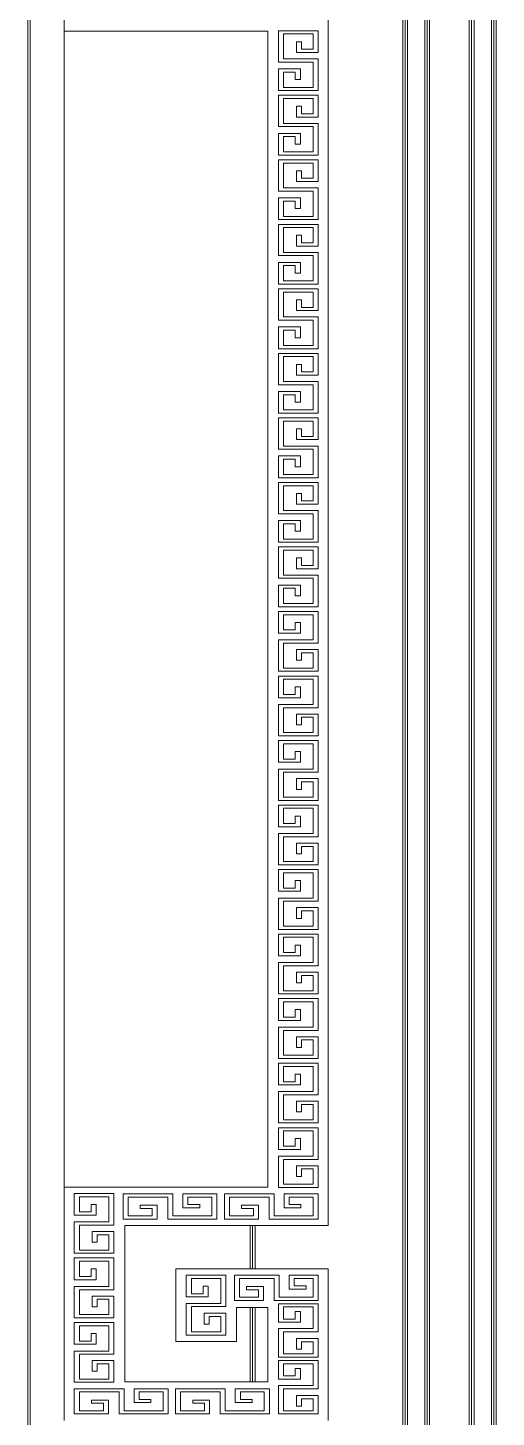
# Model space of a CAD drawing. Extents: x 44111 to 90315, y 4379 to 151689.
# Drawn here: x 63061 to 63318, y 132765 to 133529 of the extents above; entities that cross this region are included whole.
import ezdxf

# ---------------------------------------------------------------- set-up
doc = ezdxf.new("R2010")
doc.units = 0
doc.header["$LTSCALE"] = 1000
doc.header["$MEASUREMENT"] = 0
doc.layers.add('细线', color=8, linetype='Continuous', lineweight=0)

msp = doc.modelspace()

# ---------------------------------------------------------------- linework, layer by layer
at = {"layer": '细线'}
for p, q in [((63315.45, 132094.78), (63315.45, 134377.67)), ((63316.75, 134378.59), (63316.75, 132093.86)), ((63318.04, 134379.52), (63318.04, 132092.93)), ((63303.26, 132103.02), (63303.26, 134369.43)), ((63304.56, 132102.09), (63304.56, 134370.36)), ((63305.85, 134371.29), (63305.85, 132101.16)), ((63278.87, 132119.49), (63278.87, 134352.96)), ((63280.16, 132118.56), (63280.16, 134353.89)), ((63281.46, 134354.82), (63281.46, 132117.63)), ((63266.67, 132127.72), (63266.67, 134344.73)), ((63267.97, 132126.79), (63267.97, 134345.65)), ((63269.27, 134346.58), (63269.27, 132125.87)), ((63060.67, 134259.41), (63060.67, 132209.44)), ((63061.97, 134258.48), (63061.96, 132210.37)), ((63080.67, 133527.01), (63080.67, 133655.35)), ((63225.75, 133548.22), (63225.75, 132870.25)), ((63198.43, 133527.26), (63198.43, 133510.04)), ((63220.23, 133527.26), (63198.43, 133527.26)), ((63220.23, 133515.31), (63220.23, 133527.26)), ((63192.5, 133527.01), (63080.67, 133527.01)), ((63080.67, 132891.46), (63080.67, 133527.01)), ((63192.5, 132891.46), (63192.5, 133527.01)), ((63201.21, 133525.49), (63217.45, 133525.49)), ((63201.21, 133511.81), (63201.21, 133525.49)), ((63208.24, 133521.22), (63208.24, 133515.31)), ((63210.99, 133521.22), (63208.24, 133521.22)), ((63210.99, 133517.08), (63210.99, 133521.22)), ((63217.45, 133525.49), (63217.45, 133517.08)), ((63208.24, 133515.31), (63220.23, 133515.31)), ((63217.45, 133517.08), (63210.99, 133517.08)), ((63198.43, 133510.04), (63217.45, 133510.04)), ((63198.43, 133506.32), (63198.43, 133494.38)), ((63210.42, 133506.32), (63198.43, 133506.32)), ((63220.23, 133511.81), (63201.21, 133511.81)), ((63201.21, 133504.55), (63207.65, 133504.55)), ((63201.21, 133496.14), (63201.21, 133504.55)), ((63207.65, 133504.55), (63207.65, 133500.41)), ((63210.42, 133500.41), (63210.42, 133506.32)), ((63217.45, 133510.04), (63217.45, 133496.14)), ((63220.23, 133494.38), (63220.23, 133511.81)), ((63207.65, 133500.41), (63210.42, 133500.41)), ((63198.43, 133494.38), (63220.23, 133494.38)), ((63198.43, 133491.77), (63198.43, 133474.56)), ((63220.23, 133491.77), (63198.43, 133491.77)), ((63217.45, 133496.14), (63201.21, 133496.14)), ((63201.21, 133490.01), (63217.45, 133490.01)), ((63201.21, 133476.33), (63201.21, 133490.01)), ((63217.45, 133490.01), (63217.45, 133481.6)), ((63220.23, 133479.83), (63220.23, 133491.77)), ((63208.24, 133485.74), (63208.24, 133479.83)), ((63210.99, 133485.74), (63208.24, 133485.74)), ((63210.99, 133481.6), (63210.99, 133485.74)), ((63217.45, 133481.6), (63210.99, 133481.6)), ((63198.43, 133474.56), (63217.45, 133474.56)), ((63220.23, 133476.33), (63201.21, 133476.33)), ((63208.24, 133479.83), (63220.23, 133479.83)), ((63217.45, 133474.56), (63217.45, 133460.66)), ((63220.23, 133458.9), (63220.23, 133476.33)), ((63198.43, 133470.84), (63198.43, 133458.9)), ((63210.42, 133470.84), (63198.43, 133470.84)), ((63201.21, 133469.07), (63207.65, 133469.07)), ((63201.21, 133460.66), (63201.21, 133469.07)), ((63207.65, 133469.07), (63207.65, 133464.93)), ((63210.42, 133464.93), (63210.42, 133470.84)), ((63198.43, 133458.9), (63220.23, 133458.9)), ((63217.45, 133460.66), (63201.21, 133460.66)), ((63207.65, 133464.93), (63210.42, 133464.93)), ((63198.43, 133456.29), (63198.43, 133439.08)), ((63220.23, 133456.29), (63198.43, 133456.29)), ((63201.21, 133454.52), (63217.45, 133454.52)), ((63201.21, 133440.85), (63201.21, 133454.52)), ((63217.45, 133454.52), (63217.45, 133446.12)), ((63220.23, 133444.35), (63220.23, 133456.29)), ((63208.24, 133450.26), (63208.24, 133444.35)), ((63210.99, 133450.26), (63208.24, 133450.26)), ((63208.24, 133444.35), (63220.23, 133444.35)), ((63210.99, 133446.12), (63210.99, 133450.26)), ((63217.45, 133446.12), (63210.99, 133446.12)), ((63198.43, 133439.08), (63217.45, 133439.08)), ((63220.23, 133440.85), (63201.21, 133440.85)), ((63217.45, 133439.08), (63217.45, 133425.18)), ((63220.23, 133423.42), (63220.23, 133440.85)), ((63198.43, 133435.36), (63198.43, 133423.42)), ((63210.42, 133435.36), (63198.43, 133435.36)), ((63201.21, 133433.59), (63207.65, 133433.59)), ((63201.21, 133425.18), (63201.21, 133433.59)), ((63207.65, 133433.59), (63207.65, 133429.45)), ((63207.65, 133429.45), (63210.42, 133429.45)), ((63210.42, 133429.45), (63210.42, 133435.36)), ((63198.43, 133423.42), (63220.23, 133423.42)), ((63198.43, 133420.81), (63198.43, 133403.6)), ((63220.23, 133420.81), (63198.43, 133420.81)), ((63217.45, 133425.18), (63201.21, 133425.18)), ((63220.23, 133408.87), (63220.23, 133420.81)), ((63201.21, 133419.05), (63217.45, 133419.05)), ((63201.21, 133405.37), (63201.21, 133419.05)), ((63208.24, 133414.78), (63208.24, 133408.87)), ((63210.99, 133414.78), (63208.24, 133414.78)), ((63210.99, 133410.64), (63210.99, 133414.78)), ((63217.45, 133419.05), (63217.45, 133410.64)), ((63220.23, 133405.37), (63201.21, 133405.37)), ((63208.24, 133408.87), (63220.23, 133408.87)), ((63217.45, 133410.64), (63210.99, 133410.64)), ((63220.23, 133387.94), (63220.23, 133405.37)), ((63198.43, 133403.6), (63217.45, 133403.6)), ((63198.43, 133399.88), (63198.43, 133387.94)), ((63210.42, 133399.88), (63198.43, 133399.88)), ((63201.21, 133398.11), (63207.65, 133398.11)), ((63201.21, 133389.7), (63201.21, 133398.11)), ((63207.65, 133398.11), (63207.65, 133393.97)), ((63210.42, 133393.97), (63210.42, 133399.88)), ((63217.45, 133403.6), (63217.45, 133389.7)), ((63217.45, 133389.7), (63201.21, 133389.7)), ((63207.65, 133393.97), (63210.42, 133393.97)), ((63198.43, 133387.94), (63220.23, 133387.94)), ((63198.43, 133385.33), (63198.43, 133368.12)), ((63220.23, 133385.33), (63198.43, 133385.33)), ((63201.21, 133383.57), (63217.45, 133383.57)), ((63201.21, 133369.89), (63201.21, 133383.57)), ((63217.45, 133383.57), (63217.45, 133375.16)), ((63220.23, 133373.39), (63220.23, 133385.33)), ((63208.24, 133379.3), (63208.24, 133373.39)), ((63210.99, 133379.3), (63208.24, 133379.3)), ((63210.99, 133375.16), (63210.99, 133379.3)), ((63217.45, 133375.16), (63210.99, 133375.16)), ((63198.43, 133368.12), (63217.45, 133368.12)), ((63220.23, 133369.89), (63201.21, 133369.89)), ((63208.24, 133373.39), (63220.23, 133373.39)), ((63217.45, 133368.12), (63217.45, 133354.22)), ((63220.23, 133352.45), (63220.23, 133369.89)), ((63198.43, 133364.4), (63198.43, 133352.45)), ((63210.42, 133364.4), (63198.43, 133364.4)), ((63201.21, 133362.63), (63207.65, 133362.63)), ((63201.21, 133354.22), (63201.21, 133362.63)), ((63207.65, 133362.63), (63207.65, 133358.49)), ((63210.42, 133358.49), (63210.42, 133364.4)), ((63198.43, 133352.45), (63220.23, 133352.45)), ((63217.45, 133354.22), (63201.21, 133354.22)), ((63207.65, 133358.49), (63210.42, 133358.49)), ((63198.43, 133349.85), (63198.43, 133332.64)), ((63220.23, 133349.85), (63198.43, 133349.85)), ((63201.21, 133348.08), (63217.45, 133348.08)), ((63201.21, 133334.41), (63201.21, 133348.08)), ((63208.24, 133343.82), (63208.24, 133337.91)), ((63210.99, 133343.82), (63208.24, 133343.82)), ((63210.99, 133339.68), (63210.99, 133343.82)), ((63217.45, 133348.08), (63217.45, 133339.68)), ((63220.23, 133337.91), (63220.23, 133349.85)), ((63208.24, 133337.91), (63220.23, 133337.91)), ((63217.45, 133339.68), (63210.99, 133339.68)), ((63198.43, 133332.64), (63217.45, 133332.64)), ((63198.43, 133328.92), (63198.43, 133316.98)), ((63210.42, 133328.92), (63198.43, 133328.92)), ((63220.23, 133334.41), (63201.21, 133334.41)), ((63210.42, 133323.01), (63210.42, 133328.92)), ((63217.45, 133332.64), (63217.45, 133318.74)), ((63220.23, 133316.98), (63220.23, 133334.41)), ((63201.21, 133327.15), (63207.65, 133327.15)), ((63201.21, 133318.74), (63201.21, 133327.15)), ((63207.65, 133327.15), (63207.65, 133323.01)), ((63207.65, 133323.01), (63210.42, 133323.01)), ((63198.43, 133316.98), (63220.23, 133316.98)), ((63198.43, 133314.37), (63198.43, 133297.16)), ((63220.23, 133314.37), (63198.43, 133314.37)), ((63217.45, 133318.74), (63201.21, 133318.74)), ((63220.23, 133302.43), (63220.23, 133314.37)), ((63201.21, 133312.61), (63217.45, 133312.61)), ((63201.21, 133298.93), (63201.21, 133312.61)), ((63208.24, 133308.34), (63208.24, 133302.43)), ((63210.99, 133308.34), (63208.24, 133308.34)), ((63210.99, 133304.2), (63210.99, 133308.34)), ((63217.45, 133312.61), (63217.45, 133304.2)), ((63220.23, 133298.93), (63201.21, 133298.93)), ((63208.24, 133302.43), (63220.23, 133302.43)), ((63217.45, 133304.2), (63210.99, 133304.2)), ((63220.23, 133281.49), (63220.23, 133298.93)), ((63198.43, 133297.16), (63217.45, 133297.16)), ((63198.43, 133293.44), (63198.43, 133281.49)), ((63210.42, 133293.44), (63198.43, 133293.44)), ((63201.21, 133291.67), (63207.65, 133291.67)), ((63201.21, 133283.26), (63201.21, 133291.67)), ((63207.65, 133291.67), (63207.65, 133287.53)), ((63210.42, 133287.53), (63210.42, 133293.44)), ((63217.45, 133297.16), (63217.45, 133283.26)), ((63217.45, 133283.26), (63201.21, 133283.26)), ((63207.65, 133287.53), (63210.42, 133287.53)), ((63198.43, 133281.49), (63220.23, 133281.49)), ((63198.43, 133278.89), (63198.43, 133261.68)), ((63220.23, 133278.89), (63198.43, 133278.89)), ((63201.21, 133277.12), (63217.45, 133277.12)), ((63201.21, 133263.45), (63201.21, 133277.12)), ((63217.45, 133277.12), (63217.45, 133268.72)), ((63220.23, 133266.95), (63220.23, 133278.89)), ((63208.24, 133272.86), (63208.24, 133266.95)), ((63210.99, 133272.86), (63208.24, 133272.86)), ((63210.99, 133268.72), (63210.99, 133272.86)), ((63217.45, 133268.72), (63210.99, 133268.72)), ((63198.43, 133261.68), (63217.45, 133261.68)), ((63220.23, 133263.45), (63201.21, 133263.45)), ((63208.24, 133266.95), (63220.23, 133266.95)), ((63217.45, 133261.68), (63217.45, 133247.78)), ((63220.23, 133246.01), (63220.23, 133263.45)), ((63198.43, 133257.96), (63198.43, 133246.01)), ((63210.42, 133257.96), (63198.43, 133257.96)), ((63201.21, 133256.19), (63207.65, 133256.19)), ((63201.21, 133247.78), (63201.21, 133256.19)), ((63207.65, 133256.19), (63207.65, 133252.05)), ((63210.42, 133252.05), (63210.42, 133257.96)), ((63198.43, 133246.01), (63220.23, 133246.01)), ((63217.45, 133247.78), (63201.21, 133247.78)), ((63207.65, 133252.05), (63210.42, 133252.05)), ((63198.43, 133243.41), (63198.43, 133226.2)), ((63220.23, 133243.41), (63198.43, 133243.41)), ((63201.21, 133241.64), (63217.45, 133241.64)), ((63201.21, 133227.97), (63201.21, 133241.64)), ((63208.24, 133237.38), (63208.24, 133231.47)), ((63210.99, 133237.38), (63208.24, 133237.38)), ((63210.99, 133233.24), (63210.99, 133237.38)), ((63217.45, 133241.64), (63217.45, 133233.24)), ((63220.23, 133231.47), (63220.23, 133243.41)), ((63208.24, 133231.47), (63220.23, 133231.47)), ((63217.45, 133233.24), (63210.99, 133233.24)), ((63198.43, 133226.2), (63217.45, 133226.2)), ((63198.43, 133222.48), (63198.43, 133210.54)), ((63210.42, 133222.48), (63198.43, 133222.48)), ((63220.23, 133227.97), (63201.21, 133227.97)), ((63210.42, 133216.57), (63210.42, 133222.48)), ((63217.45, 133226.2), (63217.45, 133212.3)), ((63220.23, 133210.54), (63220.23, 133227.97)), ((63201.21, 133220.71), (63207.65, 133220.71)), ((63201.21, 133212.3), (63201.21, 133220.71)), ((63207.65, 133220.71), (63207.65, 133216.57)), ((63207.65, 133216.57), (63210.42, 133216.57)), ((63198.43, 133210.54), (63220.23, 133210.54)), ((63198.43, 133207.93), (63198.43, 133195.99)), ((63220.23, 133207.93), (63198.43, 133207.93)), ((63217.45, 133212.3), (63201.21, 133212.3)), ((63220.23, 133190.5), (63220.23, 133207.93)), ((63201.21, 133206.17), (63217.45, 133206.17)), ((63201.21, 133197.76), (63201.21, 133206.17)), ((63207.65, 133201.9), (63207.65, 133197.76)), ((63210.42, 133201.9), (63207.65, 133201.9)), ((63210.42, 133195.99), (63210.42, 133201.9)), ((63217.45, 133206.17), (63217.45, 133192.27)), ((63198.43, 133195.99), (63210.42, 133195.99)), ((63198.43, 133192.27), (63198.43, 133175.05)), ((63217.45, 133192.27), (63198.43, 133192.27)), ((63207.65, 133197.76), (63201.21, 133197.76)), ((63201.21, 133190.5), (63220.23, 133190.5)), ((63201.21, 133176.82), (63201.21, 133190.5)), ((63208.24, 133187), (63208.24, 133181.09)), ((63220.23, 133187), (63208.24, 133187)), ((63210.99, 133185.23), (63217.45, 133185.23)), ((63210.99, 133181.09), (63210.99, 133185.23)), ((63217.45, 133185.23), (63217.45, 133176.82)), ((63220.23, 133175.05), (63220.23, 133187)), ((63217.45, 133176.82), (63201.21, 133176.82)), ((63208.24, 133181.09), (63210.99, 133181.09)), ((63198.43, 133175.05), (63220.23, 133175.05)), ((63198.43, 133172.45), (63198.43, 133160.51)), ((63220.23, 133172.45), (63198.43, 133172.45)), ((63201.21, 133170.68), (63217.45, 133170.68)), ((63201.21, 133162.28), (63201.21, 133170.68)), ((63217.45, 133170.68), (63217.45, 133156.79)), ((63220.23, 133155.02), (63220.23, 133172.45)), ((63198.43, 133160.51), (63210.42, 133160.51)), ((63207.65, 133162.28), (63201.21, 133162.28)), ((63207.65, 133166.42), (63207.65, 133162.28)), ((63210.42, 133166.42), (63207.65, 133166.42)), ((63210.42, 133160.51), (63210.42, 133166.42)), ((63198.43, 133156.79), (63198.43, 133139.57)), ((63217.45, 133156.79), (63198.43, 133156.79)), ((63201.21, 133155.02), (63220.23, 133155.02)), ((63201.21, 133141.34), (63201.21, 133155.02)), ((63208.24, 133151.52), (63208.24, 133145.61)), ((63220.23, 133151.52), (63208.24, 133151.52)), ((63208.24, 133145.61), (63210.99, 133145.61)), ((63210.99, 133149.75), (63217.45, 133149.75)), ((63210.99, 133145.61), (63210.99, 133149.75)), ((63217.45, 133149.75), (63217.45, 133141.34)), ((63220.23, 133139.57), (63220.23, 133151.52)), ((63198.43, 133139.57), (63220.23, 133139.57)), ((63217.45, 133141.34), (63201.21, 133141.34)), ((63198.43, 133136.97), (63198.43, 133125.03)), ((63220.23, 133136.97), (63198.43, 133136.97)), ((63201.21, 133135.2), (63217.45, 133135.2)), ((63201.21, 133126.79), (63201.21, 133135.2)), ((63207.65, 133130.94), (63207.65, 133126.79)), ((63210.42, 133130.94), (63207.65, 133130.94)), ((63210.42, 133125.03), (63210.42, 133130.94)), ((63217.45, 133135.2), (63217.45, 133121.3)), ((63220.23, 133119.54), (63220.23, 133136.97)), ((63198.43, 133125.03), (63210.42, 133125.03)), ((63207.65, 133126.79), (63201.21, 133126.79)), ((63198.43, 133121.3), (63198.43, 133104.09)), ((63217.45, 133121.3), (63198.43, 133121.3)), ((63201.21, 133119.54), (63220.23, 133119.54)), ((63201.21, 133105.86), (63201.21, 133119.54)), ((63208.24, 133116.04), (63208.24, 133110.13)), ((63220.23, 133116.04), (63208.24, 133116.04)), ((63220.23, 133104.09), (63220.23, 133116.04)), ((63208.24, 133110.13), (63210.99, 133110.13)), ((63210.99, 133114.27), (63217.45, 133114.27)), ((63210.99, 133110.13), (63210.99, 133114.27)), ((63217.45, 133114.27), (63217.45, 133105.86)), ((63198.43, 133104.09), (63220.23, 133104.09)), ((63198.43, 133101.49), (63198.43, 133089.55)), ((63220.23, 133101.49), (63198.43, 133101.49)), ((63217.45, 133105.86), (63201.21, 133105.86)), ((63201.21, 133099.72), (63217.45, 133099.72)), ((63201.21, 133091.32), (63201.21, 133099.72)), ((63217.45, 133099.72), (63217.45, 133085.83)), ((63220.23, 133084.06), (63220.23, 133101.49)), ((63207.65, 133095.46), (63207.65, 133091.32)), ((63210.42, 133095.46), (63207.65, 133095.46)), ((63210.42, 133089.55), (63210.42, 133095.46)), ((63198.43, 133089.55), (63210.42, 133089.55)), ((63198.43, 133085.83), (63198.43, 133068.61)), ((63217.45, 133085.83), (63198.43, 133085.83)), ((63207.65, 133091.32), (63201.21, 133091.32)), ((63201.21, 133084.06), (63220.23, 133084.06)), ((63201.21, 133070.38), (63201.21, 133084.06)), ((63208.24, 133080.56), (63208.24, 133074.65)), ((63220.23, 133080.56), (63208.24, 133080.56)), ((63210.99, 133078.79), (63217.45, 133078.79)), ((63210.99, 133074.65), (63210.99, 133078.79)), ((63217.45, 133078.79), (63217.45, 133070.38)), ((63220.23, 133068.61), (63220.23, 133080.56)), ((63217.45, 133070.38), (63201.21, 133070.38)), ((63208.24, 133074.65), (63210.99, 133074.65)), ((63198.43, 133068.61), (63220.23, 133068.61)), ((63198.43, 133066.01), (63198.43, 133054.07)), ((63220.23, 133066.01), (63198.43, 133066.01)), ((63201.21, 133064.24), (63217.45, 133064.24)), ((63201.21, 133055.84), (63201.21, 133064.24)), ((63217.45, 133064.24), (63217.45, 133050.35)), ((63220.23, 133048.58), (63220.23, 133066.01)), ((63198.43, 133054.07), (63210.42, 133054.07)), ((63207.65, 133055.84), (63201.21, 133055.84)), ((63207.65, 133059.97), (63207.65, 133055.84)), ((63210.42, 133059.97), (63207.65, 133059.97)), ((63210.42, 133054.07), (63210.42, 133059.97)), ((63198.43, 133050.35), (63198.43, 133033.13)), ((63217.45, 133050.35), (63198.43, 133050.35)), ((63201.21, 133048.58), (63220.23, 133048.58)), ((63201.21, 133034.9), (63201.21, 133048.58)), ((63208.24, 133045.08), (63208.24, 133039.17)), ((63220.23, 133045.08), (63208.24, 133045.08)), ((63208.24, 133039.17), (63210.99, 133039.17)), ((63210.99, 133043.31), (63217.45, 133043.31)), ((63210.99, 133039.17), (63210.99, 133043.31)), ((63217.45, 133043.31), (63217.45, 133034.9)), ((63220.23, 133033.13), (63220.23, 133045.08)), ((63198.43, 133033.13), (63220.23, 133033.13)), ((63198.43, 133030.53), (63198.43, 133018.59)), ((63220.23, 133030.53), (63198.43, 133030.53)), ((63217.45, 133034.9), (63201.21, 133034.9)), ((63220.23, 133013.1), (63220.23, 133030.53)), ((63201.21, 133028.76), (63217.45, 133028.76)), ((63201.21, 133020.35), (63201.21, 133028.76)), ((63207.65, 133024.5), (63207.65, 133020.35)), ((63210.42, 133024.5), (63207.65, 133024.5)), ((63210.42, 133018.59), (63210.42, 133024.5)), ((63217.45, 133028.76), (63217.45, 133014.86)), ((63198.43, 133018.59), (63210.42, 133018.59)), ((63207.65, 133020.35), (63201.21, 133020.35)), ((63198.43, 133014.86), (63198.43, 132997.65)), ((63217.45, 133014.86), (63198.43, 133014.86)), ((63201.21, 133013.1), (63220.23, 133013.1)), ((63201.21, 132999.42), (63201.21, 133013.1)), ((63208.24, 133009.59), (63208.24, 133003.69)), ((63220.23, 133009.59), (63208.24, 133009.59)), ((63210.99, 133007.83), (63217.45, 133007.83)), ((63210.99, 133003.69), (63210.99, 133007.83)), ((63217.45, 133007.83), (63217.45, 132999.42)), ((63220.23, 132997.65), (63220.23, 133009.59)), ((63208.24, 133003.69), (63210.99, 133003.69)), ((63198.43, 132997.65), (63220.23, 132997.65)), ((63198.43, 132995.05), (63198.43, 132983.11)), ((63220.23, 132995.05), (63198.43, 132995.05)), ((63217.45, 132999.42), (63201.21, 132999.42)), ((63201.21, 132993.28), (63217.45, 132993.28)), ((63201.21, 132984.88), (63201.21, 132993.28)), ((63217.45, 132993.28), (63217.45, 132979.39)), ((63220.23, 132977.62), (63220.23, 132995.05)), ((63207.65, 132984.88), (63201.21, 132984.88)), ((63207.65, 132989.02), (63207.65, 132984.88)), ((63210.42, 132989.02), (63207.65, 132989.02)), ((63210.42, 132983.11), (63210.42, 132989.02)), ((63198.43, 132983.11), (63210.42, 132983.11)), ((63198.43, 132979.39), (63198.43, 132962.17)), ((63217.45, 132979.39), (63198.43, 132979.39)), ((63201.21, 132977.62), (63220.23, 132977.62)), ((63201.21, 132963.94), (63201.21, 132977.62)), ((63208.24, 132974.12), (63208.24, 132968.21)), ((63220.23, 132974.12), (63208.24, 132974.12)), ((63210.99, 132972.35), (63217.45, 132972.35)), ((63210.99, 132968.21), (63210.99, 132972.35)), ((63217.45, 132972.35), (63217.45, 132963.94)), ((63220.23, 132962.17), (63220.23, 132974.12)), ((63198.43, 132962.17), (63220.23, 132962.17)), ((63217.45, 132963.94), (63201.21, 132963.94)), ((63208.24, 132968.21), (63210.99, 132968.21)), ((63198.43, 132959.57), (63198.43, 132947.63)), ((63220.23, 132959.57), (63198.43, 132959.57)), ((63201.21, 132957.8), (63217.45, 132957.8)), ((63201.21, 132949.39), (63201.21, 132957.8)), ((63217.45, 132957.8), (63217.45, 132943.9)), ((63220.23, 132942.14), (63220.23, 132959.57)), ((63198.43, 132947.63), (63210.42, 132947.63)), ((63207.65, 132949.39), (63201.21, 132949.39)), ((63207.65, 132953.53), (63207.65, 132949.39)), ((63210.42, 132953.53), (63207.65, 132953.53)), ((63210.42, 132947.63), (63210.42, 132953.53)), ((63198.43, 132943.9), (63198.43, 132926.69)), ((63217.45, 132943.9), (63198.43, 132943.9)), ((63201.21, 132942.14), (63220.23, 132942.14)), ((63201.21, 132928.46), (63201.21, 132942.14)), ((63208.24, 132938.64), (63208.24, 132932.73)), ((63220.23, 132938.64), (63208.24, 132938.64)), ((63208.24, 132932.73), (63210.99, 132932.73)), ((63210.99, 132936.87), (63217.45, 132936.87)), ((63210.99, 132932.73), (63210.99, 132936.87)), ((63217.45, 132936.87), (63217.45, 132928.46)), ((63220.23, 132926.69), (63220.23, 132938.64)), ((63198.43, 132926.69), (63220.23, 132926.69)), ((63198.43, 132924.09), (63198.43, 132912.15)), ((63220.23, 132924.09), (63198.43, 132924.09)), ((63217.45, 132928.46), (63201.21, 132928.46)), ((63220.23, 132906.66), (63220.23, 132924.09)), ((63201.21, 132922.32), (63217.45, 132922.32)), ((63201.21, 132913.91), (63201.21, 132922.32)), ((63207.65, 132918.06), (63207.65, 132913.91)), ((63210.42, 132918.06), (63207.65, 132918.06)), ((63210.42, 132912.15), (63210.42, 132918.06)), ((63217.45, 132922.32), (63217.45, 132908.42)), ((63198.43, 132912.15), (63210.42, 132912.15)), ((63198.43, 132908.42), (63198.43, 132891.21)), ((63217.45, 132908.42), (63198.43, 132908.42)), ((63207.65, 132913.91), (63201.21, 132913.91)), ((63201.21, 132906.66), (63220.23, 132906.66)), ((63201.21, 132892.98), (63201.21, 132906.66)), ((63208.24, 132903.15), (63208.24, 132897.25)), ((63220.23, 132903.15), (63208.24, 132903.15)), ((63210.99, 132901.39), (63217.45, 132901.39)), ((63210.99, 132897.25), (63210.99, 132901.39)), ((63217.45, 132901.39), (63217.45, 132892.98)), ((63220.23, 132891.21), (63220.23, 132903.15)), ((63217.45, 132892.98), (63201.21, 132892.98)), ((63208.24, 132897.25), (63210.99, 132897.25)), ((63080.67, 132891.46), (63192.5, 132891.46)), ((63080.67, 132763.12), (63080.67, 132891.46)), ((63086.22, 132887.92), (63086.22, 132875.98)), ((63108.02, 132887.92), (63086.22, 132887.92)), ((63089, 132886.15), (63105.24, 132886.15)), ((63089, 132877.75), (63089, 132886.15)), ((63105.24, 132886.15), (63105.24, 132872.26)), ((63108.02, 132870.49), (63108.02, 132887.92)), ((63113.02, 132887.68), (63113.02, 132873.78)), ((63140.36, 132887.68), (63113.02, 132887.68)), ((63115.8, 132885.91), (63137.59, 132885.91)), ((63115.8, 132875.55), (63115.8, 132885.91)), ((63137.59, 132885.91), (63137.59, 132873.78)), ((63140.36, 132875.55), (63140.36, 132887.68)), ((63145.87, 132887.68), (63145.87, 132880.03)), ((63164.59, 132887.68), (63145.87, 132887.68)), ((63148.62, 132885.91), (63161.81, 132885.91)), ((63148.62, 132881.8), (63148.62, 132885.91)), ((63161.81, 132885.91), (63161.81, 132875.55)), ((63164.59, 132873.78), (63164.59, 132887.68)), ((63168.66, 132887.68), (63168.66, 132873.78)), ((63196, 132887.68), (63168.66, 132887.68)), ((63171.43, 132885.91), (63193.23, 132885.91)), ((63171.43, 132875.55), (63171.43, 132885.91)), ((63193.23, 132885.91), (63193.23, 132873.78)), ((63196, 132875.55), (63196, 132887.68)), ((63198.43, 132891.21), (63220.23, 132891.21)), ((63201.48, 132887.68), (63201.48, 132880.03)), ((63220.23, 132887.68), (63201.48, 132887.68)), ((63204.26, 132885.91), (63217.45, 132885.91)), ((63204.26, 132881.8), (63204.26, 132885.91)), ((63217.45, 132885.91), (63217.45, 132875.55)), ((63220.23, 132873.78), (63220.23, 132887.68)), ((63095.44, 132877.75), (63089, 132877.75)), ((63095.44, 132881.89), (63095.44, 132877.75)), ((63098.21, 132881.89), (63095.44, 132881.89)), ((63098.21, 132875.98), (63098.21, 132881.89)), ((63131.76, 132881.43), (63122.48, 132881.43)), ((63122.48, 132881.43), (63122.48, 132879.66)), ((63122.48, 132879.66), (63128.99, 132879.66)), ((63128.99, 132879.66), (63128.99, 132875.55)), ((63131.76, 132873.78), (63131.76, 132881.43)), ((63145.87, 132880.03), (63155.12, 132880.03)), ((63155.12, 132881.8), (63148.62, 132881.8)), ((63155.12, 132880.03), (63155.12, 132881.8)), ((63187.4, 132881.43), (63178.12, 132881.43)), ((63178.12, 132881.43), (63178.12, 132879.66)), ((63178.12, 132879.66), (63184.63, 132879.66)), ((63184.63, 132879.66), (63184.63, 132875.55)), ((63187.4, 132873.78), (63187.4, 132881.43)), ((63201.48, 132880.03), (63210.76, 132880.03)), ((63210.76, 132881.8), (63204.26, 132881.8)), ((63210.76, 132880.03), (63210.76, 132881.8)), ((63086.22, 132875.98), (63098.21, 132875.98)), ((63086.22, 132872.26), (63086.22, 132855.04)), ((63105.24, 132872.26), (63086.22, 132872.26)), ((63089, 132870.49), (63108.02, 132870.49)), ((63089, 132856.81), (63089, 132870.49)), ((63113.02, 132873.78), (63131.76, 132873.78)), ((63113.93, 132870.25), (63113.93, 132784.33)), ((63182.92, 132870.25), (63113.93, 132870.25)), ((63128.99, 132875.55), (63115.8, 132875.55)), ((63137.59, 132873.78), (63164.59, 132873.78)), ((63161.81, 132875.55), (63140.36, 132875.55)), ((63168.66, 132873.78), (63187.4, 132873.78)), ((63184.63, 132875.55), (63171.43, 132875.55)), ((63182.92, 132846.48), (63182.92, 132870.25)), ((63182.92, 132870.25), (63184.22, 132870.25)), ((63184.22, 132870.25), (63184.22, 132846.48)), ((63184.22, 132870.25), (63185.51, 132870.25)), ((63185.51, 132870.25), (63185.51, 132846.48)), ((63225.75, 132870.25), (63185.51, 132870.25)), ((63193.23, 132873.78), (63220.23, 132873.78)), ((63217.45, 132875.55), (63196, 132875.55)), ((63096.03, 132866.99), (63096.03, 132861.08)), ((63108.02, 132866.99), (63096.03, 132866.99)), ((63098.78, 132865.22), (63105.24, 132865.22)), ((63098.78, 132861.08), (63098.78, 132865.22)), ((63105.24, 132865.22), (63105.24, 132856.81)), ((63108.02, 132855.04), (63108.02, 132866.99)), ((63086.22, 132855.04), (63108.02, 132855.04)), ((63105.24, 132856.81), (63089, 132856.81)), ((63096.03, 132861.08), (63098.78, 132861.08)), ((63086.22, 132852.44), (63086.22, 132840.5)), ((63108.02, 132852.44), (63086.22, 132852.44)), ((63089, 132850.67), (63105.24, 132850.67)), ((63089, 132842.26), (63089, 132850.67)), ((63105.24, 132850.67), (63105.24, 132836.77)), ((63108.02, 132835.01), (63108.02, 132852.44)), ((63086.22, 132840.5), (63098.21, 132840.5)), ((63095.44, 132842.26), (63089, 132842.26)), ((63095.44, 132846.41), (63095.44, 132842.26)), ((63098.21, 132846.41), (63095.44, 132846.41)), ((63098.21, 132840.5), (63098.21, 132846.41)), ((63142.02, 132806.54), (63142.02, 132846.48)), ((63142.02, 132846.48), (63182.92, 132846.48)), ((63147.75, 132842.95), (63147.75, 132831.01)), ((63169.55, 132842.95), (63147.75, 132842.95)), ((63150.53, 132841.18), (63166.77, 132841.18)), ((63150.53, 132832.77), (63150.53, 132841.18)), ((63166.77, 132841.18), (63166.77, 132827.5)), ((63169.55, 132825.74), (63169.55, 132842.95)), ((63174.21, 132842.95), (63174.21, 132829.05)), ((63198.78, 132842.95), (63174.21, 132842.95)), ((63176.98, 132841.18), (63196, 132841.18)), ((63176.98, 132830.82), (63176.98, 132841.18)), ((63184.22, 132846.48), (63182.92, 132846.48)), ((63185.51, 132846.48), (63184.22, 132846.48)), ((63185.51, 132846.48), (63225.75, 132846.48)), ((63196, 132841.18), (63196, 132829.05)), ((63198.78, 132830.82), (63198.78, 132842.95)), ((63204.26, 132842.95), (63204.26, 132835.3)), ((63220.23, 132842.95), (63204.26, 132842.95)), ((63207.03, 132841.18), (63217.45, 132841.18)), ((63207.03, 132837.07), (63207.03, 132841.18)), ((63217.45, 132841.18), (63217.45, 132830.82)), ((63220.23, 132829.05), (63220.23, 132842.95)), ((63225.75, 132846.48), (63225.75, 132763.12)), ((63086.22, 132836.77), (63086.22, 132819.56)), ((63105.24, 132836.77), (63086.22, 132836.77)), ((63089, 132835.01), (63108.02, 132835.01)), ((63089, 132821.33), (63089, 132835.01)), ((63156.97, 132832.77), (63150.53, 132832.77)), ((63156.97, 132836.92), (63156.97, 132832.77)), ((63159.74, 132836.92), (63156.97, 132836.92)), ((63159.74, 132831.01), (63159.74, 132836.92)), ((63190.15, 132836.7), (63180.9, 132836.7)), ((63180.9, 132836.7), (63180.9, 132834.93)), ((63180.9, 132834.93), (63187.4, 132834.93)), ((63187.4, 132834.93), (63187.4, 132830.82)), ((63190.15, 132829.05), (63190.15, 132836.7)), ((63204.26, 132835.3), (63213.54, 132835.3)), ((63213.54, 132837.07), (63207.03, 132837.07)), ((63213.54, 132835.3), (63213.54, 132837.07)), ((63096.03, 132831.51), (63096.03, 132825.6)), ((63108.02, 132831.51), (63096.03, 132831.51)), ((63096.03, 132825.6), (63098.78, 132825.6)), ((63098.78, 132829.74), (63105.24, 132829.74)), ((63098.78, 132825.6), (63098.78, 132829.74)), ((63105.24, 132829.74), (63105.24, 132821.33)), ((63108.02, 132819.56), (63108.02, 132831.51)), ((63147.75, 132831.01), (63159.74, 132831.01)), ((63147.75, 132827.5), (63147.75, 132810.07)), ((63166.77, 132827.5), (63147.75, 132827.5)), ((63150.53, 132825.74), (63169.55, 132825.74)), ((63150.53, 132811.84), (63150.53, 132825.74)), ((63174.21, 132829.05), (63190.15, 132829.05)), ((63175.28, 132825.27), (63175.28, 132806.54)), ((63182.92, 132825.27), (63175.28, 132825.27)), ((63187.4, 132830.82), (63176.98, 132830.82)), ((63182.92, 132784.33), (63182.92, 132825.27)), ((63182.92, 132825.27), (63184.22, 132825.27)), ((63184.22, 132825.27), (63184.22, 132784.33)), ((63184.22, 132825.27), (63185.51, 132825.27)), ((63185.51, 132825.27), (63185.51, 132784.33)), ((63192.5, 132825.27), (63185.51, 132825.27)), ((63192.5, 132784.33), (63192.5, 132825.27)), ((63196, 132829.05), (63220.23, 132829.05)), ((63198.43, 132827.29), (63198.43, 132817.11)), ((63220.23, 132827.29), (63198.43, 132827.29)), ((63217.45, 132830.82), (63198.78, 132830.82)), ((63201.21, 132825.52), (63217.45, 132825.52)), ((63201.21, 132818.88), (63201.21, 132825.52)), ((63217.45, 132825.52), (63217.45, 132813.61)), ((63220.23, 132811.84), (63220.23, 132827.29)), ((63086.22, 132819.56), (63108.02, 132819.56)), ((63086.22, 132816.96), (63086.22, 132805.02)), ((63108.02, 132816.96), (63086.22, 132816.96)), ((63105.24, 132821.33), (63089, 132821.33)), ((63108.02, 132799.53), (63108.02, 132816.96)), ((63157.56, 132822.01), (63157.56, 132816.11)), ((63169.55, 132822.01), (63157.56, 132822.01)), ((63160.33, 132820.25), (63166.77, 132820.25)), ((63160.33, 132816.11), (63160.33, 132820.25)), ((63166.77, 132820.25), (63166.77, 132811.84)), ((63169.55, 132810.07), (63169.55, 132822.01)), ((63198.43, 132817.11), (63210.42, 132817.11)), ((63207.65, 132818.88), (63201.21, 132818.88)), ((63207.65, 132823.02), (63207.65, 132818.88)), ((63210.42, 132823.02), (63207.65, 132823.02)), ((63210.42, 132817.11), (63210.42, 132823.02)), ((63089, 132815.19), (63105.24, 132815.19)), ((63089, 132806.79), (63089, 132815.19)), ((63095.44, 132810.93), (63095.44, 132806.79)), ((63098.21, 132810.93), (63095.44, 132810.93)), ((63098.21, 132805.02), (63098.21, 132810.93)), ((63105.24, 132815.19), (63105.24, 132801.29)), ((63147.75, 132810.07), (63169.55, 132810.07)), ((63166.77, 132811.84), (63150.53, 132811.84)), ((63157.56, 132816.11), (63160.33, 132816.11)), ((63198.43, 132813.61), (63198.43, 132797.94)), ((63217.45, 132813.61), (63198.43, 132813.61)), ((63201.21, 132811.84), (63220.23, 132811.84)), ((63201.21, 132799.71), (63201.21, 132811.84)), ((63086.22, 132805.02), (63098.21, 132805.02)), ((63086.22, 132801.29), (63086.22, 132784.08)), ((63105.24, 132801.29), (63086.22, 132801.29)), ((63095.44, 132806.79), (63089, 132806.79)), ((63175.28, 132806.54), (63142.02, 132806.54)), ((63208.24, 132808.12), (63208.24, 132802.21)), ((63220.23, 132808.12), (63208.24, 132808.12)), ((63208.24, 132802.21), (63210.99, 132802.21)), ((63210.99, 132806.35), (63217.45, 132806.35)), ((63210.99, 132802.21), (63210.99, 132806.35)), ((63217.45, 132806.35), (63217.45, 132799.71)), ((63220.23, 132797.94), (63220.23, 132808.12)), ((63089, 132799.53), (63108.02, 132799.53)), ((63089, 132785.85), (63089, 132799.53)), ((63096.03, 132796.03), (63096.03, 132790.12)), ((63108.02, 132796.03), (63096.03, 132796.03)), ((63098.78, 132794.26), (63105.24, 132794.26)), ((63098.78, 132790.12), (63098.78, 132794.26)), ((63105.24, 132794.26), (63105.24, 132785.85)), ((63108.02, 132784.08), (63108.02, 132796.03)), ((63198.43, 132797.94), (63220.23, 132797.94)), ((63198.43, 132795.99), (63198.43, 132785.82)), ((63220.23, 132795.99), (63198.43, 132795.99)), ((63217.45, 132799.71), (63201.21, 132799.71)), ((63201.21, 132794.23), (63217.45, 132794.23)), ((63201.21, 132787.59), (63201.21, 132794.23)), ((63217.45, 132794.23), (63217.45, 132782.32)), ((63220.23, 132780.55), (63220.23, 132795.99)), ((63096.03, 132790.12), (63098.78, 132790.12)), ((63207.65, 132787.59), (63201.21, 132787.59)), ((63207.65, 132791.73), (63207.65, 132787.59)), ((63210.42, 132791.73), (63207.65, 132791.73)), ((63210.42, 132785.82), (63210.42, 132791.73)), ((63086.22, 132784.08), (63108.02, 132784.08)), ((63086.22, 132780.55), (63086.22, 132766.65)), ((63113.57, 132780.55), (63086.22, 132780.55)), ((63105.24, 132785.85), (63089, 132785.85)), ((63089, 132778.78), (63110.79, 132778.78)), ((63089, 132768.42), (63089, 132778.78)), ((63110.79, 132778.78), (63110.79, 132766.65)), ((63113.57, 132768.42), (63113.57, 132780.55)), ((63113.93, 132784.33), (63182.92, 132784.33)), ((63119.05, 132780.55), (63119.05, 132772.9)), ((63137.77, 132780.55), (63119.05, 132780.55)), ((63121.82, 132778.78), (63134.99, 132778.78)), ((63121.82, 132774.67), (63121.82, 132778.78)), ((63134.99, 132778.78), (63134.99, 132768.42)), ((63137.77, 132766.65), (63137.77, 132780.55)), ((63141.86, 132780.55), (63141.86, 132766.65)), ((63169.18, 132780.55), (63141.86, 132780.55)), ((63144.62, 132778.78), (63166.43, 132778.78)), ((63144.62, 132768.42), (63144.62, 132778.78)), ((63166.43, 132778.78), (63166.43, 132766.65)), ((63169.18, 132768.42), (63169.18, 132780.55)), ((63174.69, 132780.55), (63174.69, 132772.9)), ((63193.41, 132780.55), (63174.69, 132780.55)), ((63177.46, 132778.78), (63190.63, 132778.78)), ((63177.46, 132774.67), (63177.46, 132778.78)), ((63184.22, 132784.33), (63182.92, 132784.33)), ((63185.51, 132784.33), (63184.22, 132784.33)), ((63185.51, 132784.33), (63192.5, 132784.33)), ((63190.63, 132778.78), (63190.63, 132768.42)), ((63193.41, 132766.65), (63193.41, 132780.55)), ((63198.43, 132785.82), (63210.42, 132785.82)), ((63198.43, 132782.32), (63198.43, 132766.65)), ((63217.45, 132782.32), (63198.43, 132782.32)), ((63201.21, 132780.55), (63220.23, 132780.55)), ((63201.21, 132768.42), (63201.21, 132780.55)), ((63104.94, 132774.3), (63095.69, 132774.3)), ((63095.69, 132774.3), (63095.69, 132772.53)), ((63095.69, 132772.53), (63102.17, 132772.53)), ((63102.17, 132772.53), (63102.17, 132768.42)), ((63104.94, 132766.65), (63104.94, 132774.3)), ((63119.05, 132772.9), (63128.31, 132772.9)), ((63128.31, 132774.67), (63121.82, 132774.67)), ((63128.31, 132772.9), (63128.31, 132774.67)), ((63160.58, 132774.3), (63151.33, 132774.3)), ((63151.33, 132774.3), (63151.33, 132772.53)), ((63151.33, 132772.53), (63157.81, 132772.53)), ((63157.81, 132772.53), (63157.81, 132768.42)), ((63160.58, 132766.65), (63160.58, 132774.3)), ((63174.69, 132772.9), (63183.94, 132772.9)), ((63183.94, 132774.67), (63177.46, 132774.67)), ((63183.94, 132772.9), (63183.94, 132774.67)), ((63208.24, 132776.83), (63208.24, 132770.92)), ((63220.23, 132776.83), (63208.24, 132776.83)), ((63208.24, 132770.92), (63210.99, 132770.92)), ((63210.99, 132775.06), (63217.45, 132775.06)), ((63210.99, 132770.92), (63210.99, 132775.06)), ((63217.45, 132775.06), (63217.45, 132768.42)), ((63220.23, 132766.65), (63220.23, 132776.83)), ((63086.22, 132766.65), (63104.94, 132766.65)), ((63102.17, 132768.42), (63089, 132768.42)), ((63110.79, 132766.65), (63137.77, 132766.65)), ((63134.99, 132768.42), (63113.57, 132768.42)), ((63141.86, 132766.65), (63160.58, 132766.65)), ((63157.81, 132768.42), (63144.62, 132768.42)), ((63166.43, 132766.65), (63193.41, 132766.65)), ((63190.63, 132768.42), (63169.18, 132768.42)), ((63198.43, 132766.65), (63220.23, 132766.65)), ((63217.45, 132768.42), (63201.21, 132768.42))]:
    msp.add_line(p, q, dxfattribs=at)

doc.saveas('drawing.dxf')
